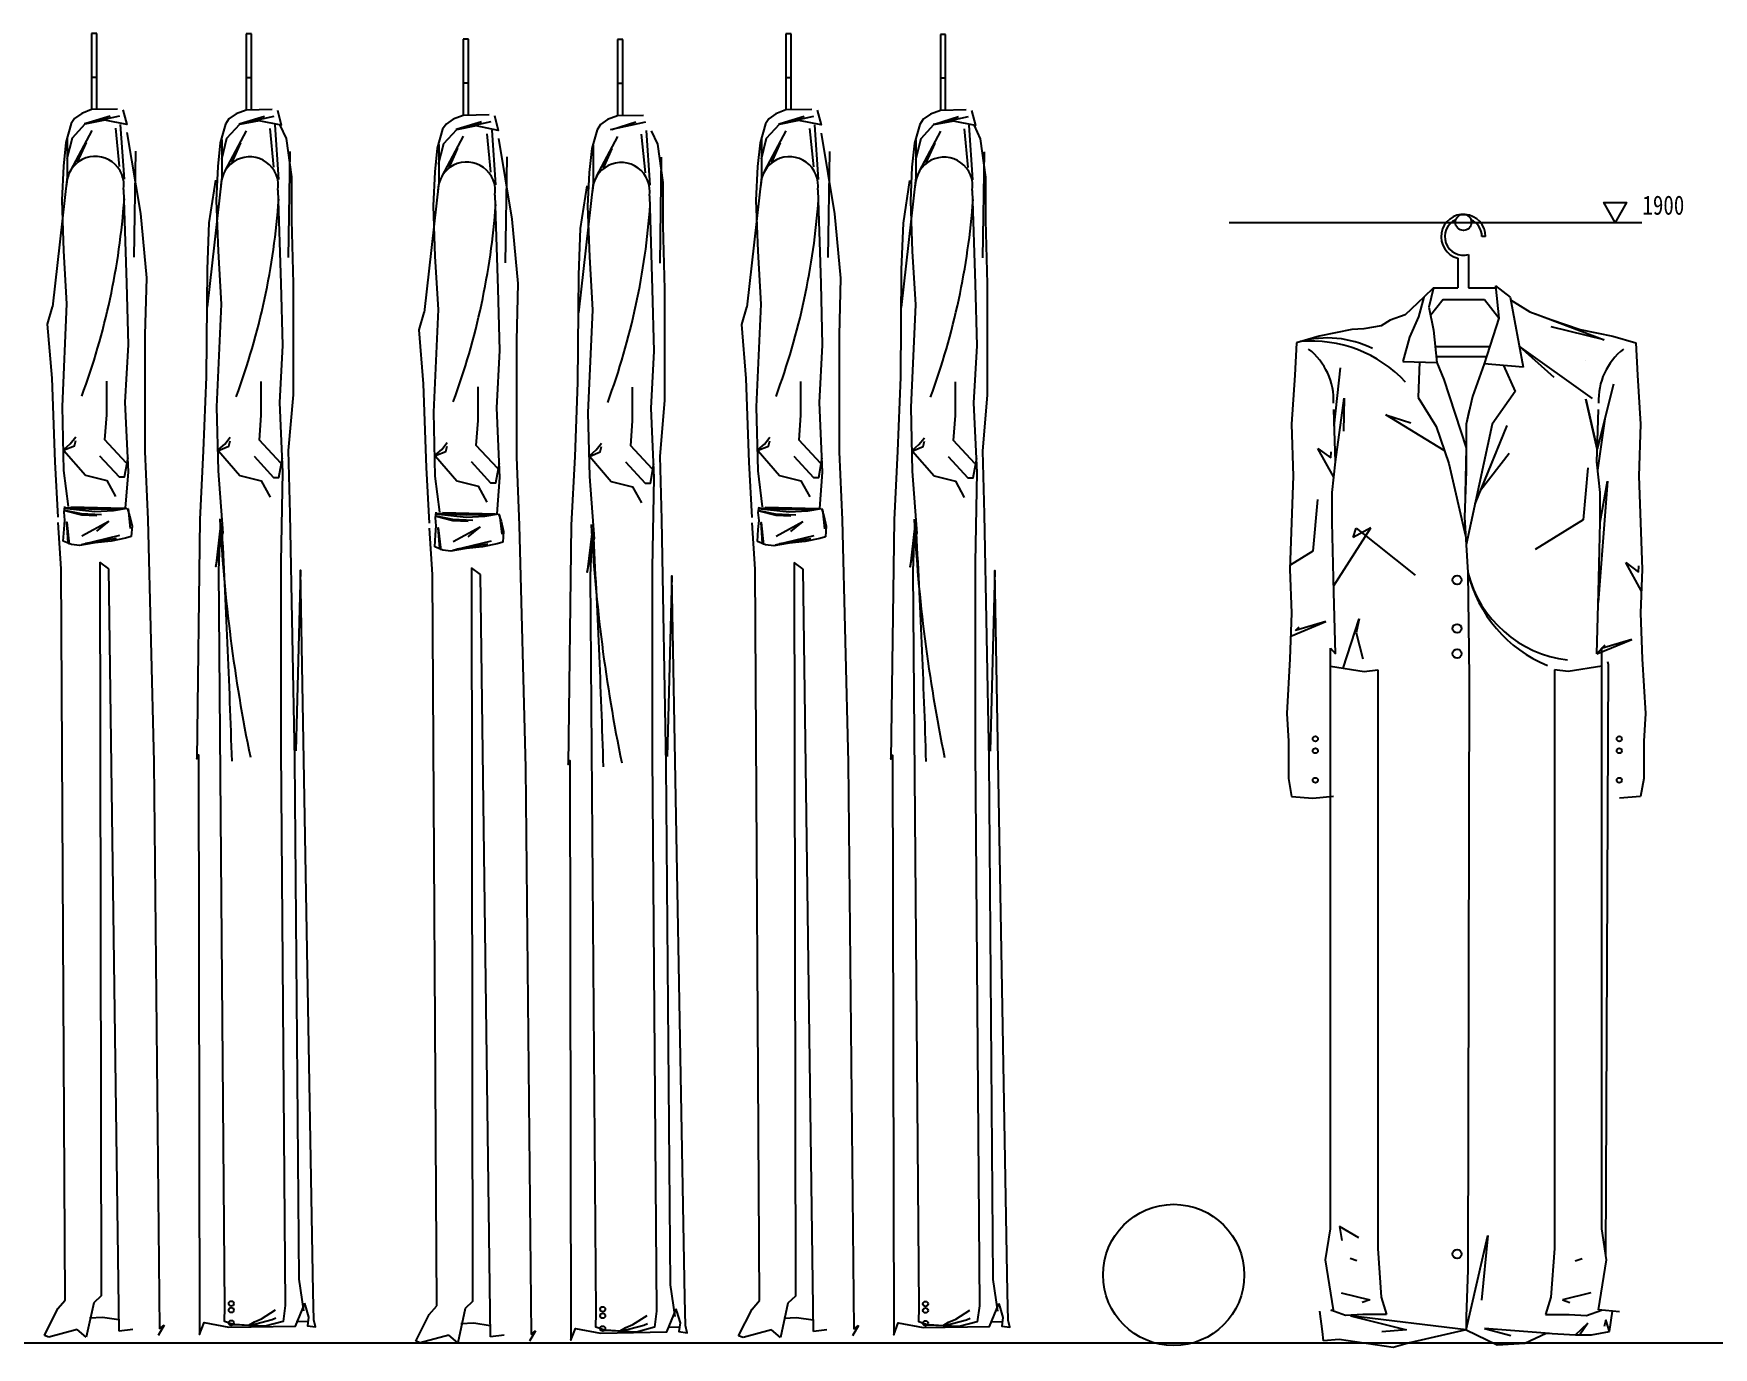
# Model space of a CAD drawing. Header units: inches. Extents: x 8.4 to 50.9, y 14.4 to 39.2.
# Drawn here: x 20.274 to 22.197, y 18.209 to 19.713 of the extents above; entities that cross this region are included whole.
import ezdxf

# ---------------------------------------------------------------- set-up
doc = ezdxf.new("R2010")
doc.units = ezdxf.units.IN
doc.header["$MEASUREMENT"] = 0
doc.layers.add('02', color=2, linetype='Continuous')
doc.layers.add('1', color=1, linetype='Continuous')
doc.styles.add('CH', font='SimSun.ttf', dxfattribs={"width": 0.8})

msp = doc.modelspace()

# ---------------------------------------------------------------- linework, layer by layer
at = {"layer": '02'}
msp.add_line((21.6423, 19.4967), (22.1145, 19.4967), dxfattribs=at)
for points in [[(20.3467, 19.7127), (20.3407, 19.7127)], [(20.5235, 19.7123), (20.5175, 19.7123)], [(20.7718, 19.7062), (20.7658, 19.7062)], [(20.9485, 19.7058), (20.9425, 19.7058)], [(21.1412, 19.7123), (21.1352, 19.7123)], [(21.3179, 19.7119), (21.3119, 19.7119)]]:
    msp.add_lwpolyline(points, dxfattribs=at)
msp.add_lwpolyline([(22.0842, 19.4967), (22.0712, 19.5193), (22.0972, 19.5193)], close=True, dxfattribs=at)
at = {"layer": '1'}
for p, q in [((20.3407, 19.7127), (20.3407, 19.6258)), ((20.3467, 19.6263), (20.3467, 19.7127)), ((20.5175, 19.7123), (20.5175, 19.6253)), ((20.5235, 19.6258), (20.5235, 19.7123)), ((20.7658, 19.7062), (20.7658, 19.6192)), ((20.7718, 19.6198), (20.7718, 19.7062)), ((20.9425, 19.7058), (20.9425, 19.6188)), ((20.9485, 19.6193), (20.9485, 19.7058)), ((21.1352, 19.7123), (21.1352, 19.6254)), ((21.1412, 19.6259), (21.1412, 19.7123)), ((21.3119, 19.7119), (21.3119, 19.6249)), ((21.3179, 19.6254), (21.3179, 19.7119)), ((20.3327, 19.6098), (20.3729, 19.6188)), ((20.334, 19.6102), (20.3617, 19.6188)), ((20.3781, 19.5462), (20.3739, 19.6089)), ((20.5095, 19.6094), (20.5497, 19.6184)), ((20.5108, 19.6097), (20.5384, 19.6184)), ((20.5548, 19.5458), (20.5506, 19.6084)), ((20.7578, 19.6033), (20.798, 19.6123)), ((20.7591, 19.6036), (20.7867, 19.6123)), ((20.9345, 19.6029), (20.9747, 19.6118)), ((20.9358, 19.6032), (20.9635, 19.6118)), ((21.1272, 19.6094), (21.1673, 19.6184)), ((21.1284, 19.6098), (21.1561, 19.6184)), ((21.1725, 19.5458), (21.1683, 19.6085)), ((21.3039, 19.609), (21.3441, 19.618)), ((21.3052, 19.6093), (21.3328, 19.618)), ((21.3492, 19.5454), (21.345, 19.608)), ((20.3128, 19.5922), (20.3128, 19.5488)), ((20.3167, 19.5562), (20.3412, 19.602)), ((20.3343, 19.5882), (20.3243, 19.5656)), ((20.3726, 19.5606), (20.3682, 19.6045)), ((20.3811, 19.5994), (20.3965, 19.5069)), ((20.4895, 19.5917), (20.4895, 19.5483)), ((20.4935, 19.5557), (20.518, 19.6015)), ((20.5111, 19.5877), (20.501, 19.5651)), ((20.5493, 19.5601), (20.5449, 19.604)), ((20.7418, 19.5497), (20.7663, 19.5955)), ((20.7976, 19.5541), (20.7932, 19.598)), ((20.8031, 19.5397), (20.7989, 19.6024)), ((20.8061, 19.5929), (20.8216, 19.5004)), ((20.9185, 19.5492), (20.943, 19.595)), ((20.9744, 19.5536), (20.97, 19.5975)), ((20.9799, 19.5393), (20.9757, 19.6019)), ((21.1072, 19.5918), (21.1072, 19.5484)), ((21.1112, 19.5558), (21.1356, 19.6016)), ((21.1287, 19.5878), (21.1187, 19.5652)), ((21.167, 19.5602), (21.1626, 19.6041)), ((21.1755, 19.599), (21.1909, 19.5065)), ((21.284, 19.5913), (21.284, 19.5479)), ((21.2879, 19.5553), (21.3124, 19.6011)), ((21.3438, 19.5597), (21.3394, 19.6036)), ((20.3908, 19.5781), (20.3889, 19.4571)), ((20.5675, 19.5777), (20.5657, 19.4566)), ((20.7378, 19.5857), (20.7378, 19.5423)), ((20.7594, 19.5817), (20.7493, 19.5591)), ((20.8158, 19.5716), (20.814, 19.4506)), ((20.9146, 19.5852), (20.9146, 19.5418)), ((20.9361, 19.5812), (20.9261, 19.5586)), ((20.9926, 19.5712), (20.9907, 19.4501)), ((21.1852, 19.5777), (21.1833, 19.4567)), ((21.3055, 19.5873), (21.2954, 19.5647)), ((21.362, 19.5773), (21.3601, 19.4562)), ((20.3128, 19.5488), (20.296, 19.4001)), ((20.4895, 19.5483), (20.4728, 19.3996)), ((20.7378, 19.5423), (20.7211, 19.3935)), ((20.9146, 19.5418), (20.8978, 19.3931)), ((21.1072, 19.5484), (21.0904, 19.3996)), ((21.284, 19.5479), (21.2672, 19.3992)), ((20.3965, 19.5069), (20.4034, 19.4333)), ((20.8216, 19.5004), (20.8284, 19.4267)), ((21.1909, 19.5065), (21.1978, 19.4329)), ((21.9359, 19.4804), (21.9316, 19.4804)), ((21.904, 19.4556), (21.904, 19.422)), ((21.9163, 19.46), (21.9163, 19.422)), ((20.4034, 19.4333), (20.4016, 19.3682)), ((20.8284, 19.4267), (20.8267, 19.3617)), ((21.1978, 19.4329), (21.1961, 19.3678)), ((21.8763, 19.422), (21.8651, 19.4111)), ((21.8763, 19.422), (21.871, 19.3997)), ((21.8763, 19.422), (21.904, 19.422)), ((21.9163, 19.422), (21.9473, 19.422)), ((21.9471, 19.4243), (21.9639, 19.4113)), ((21.9471, 19.4243), (21.9508, 19.387)), ((20.2902, 19.3802), (20.296, 19.4001)), ((21.0847, 19.3798), (21.0904, 19.3996)), ((21.8651, 19.4111), (21.8436, 19.3908)), ((21.8651, 19.4111), (21.8592, 19.3888)), ((21.871, 19.3997), (21.8763, 19.3734)), ((21.8873, 19.4084), (21.8729, 19.3903)), ((21.8873, 19.4084), (21.9344, 19.4084)), ((21.9344, 19.4084), (21.951, 19.3876)), ((21.9639, 19.4113), (21.9788, 19.3311)), ((21.9645, 19.4081), (21.9863, 19.3945)), ((20.2954, 19.3185), (20.2902, 19.3802)), ((20.7153, 19.3737), (20.7211, 19.3935)), ((21.0898, 19.3181), (21.0847, 19.3798)), ((21.8163, 19.3782), (21.7964, 19.375)), ((21.8268, 19.385), (21.8163, 19.3782)), ((21.8436, 19.3908), (21.8268, 19.385)), ((21.8592, 19.3888), (21.8486, 19.3654)), ((21.9508, 19.387), (21.934, 19.3348)), ((21.9508, 19.387), (21.9508, 19.387)), ((21.9863, 19.3945), (22.0103, 19.3855)), ((21.9931, 19.392), (22.0714, 19.3622)), ((22.0103, 19.3855), (22.0442, 19.374)), ((22.0714, 19.3622), (22.0109, 19.3774)), ((20.4016, 19.3682), (20.4016, 19.2346)), ((20.7204, 19.312), (20.7153, 19.3737)), ((20.8267, 19.3617), (20.8267, 19.2281)), ((21.1961, 19.3678), (21.1961, 19.2342)), ((21.7194, 19.3591), (21.7175, 19.3218)), ((21.7455, 19.3665), (21.7194, 19.3591)), ((21.7829, 19.374), (21.7455, 19.3665)), ((21.7964, 19.375), (21.7829, 19.374)), ((21.7829, 19.374), (21.7829, 19.374)), ((21.8486, 19.3654), (21.8413, 19.3375)), ((21.8763, 19.3734), (21.8802, 19.3365)), ((22.0442, 19.374), (22.0442, 19.374)), ((22.0442, 19.374), (22.0815, 19.3665)), ((22.0815, 19.3665), (22.1076, 19.3591)), ((22.1076, 19.3591), (22.1095, 19.3218)), ((21.9403, 19.3542), (21.8795, 19.3542)), ((21.9367, 19.343), (21.8795, 19.343)), ((22.0582, 19.2954), (21.9744, 19.3552)), ((21.9744, 19.3552), (22.0141, 19.3198)), ((22.0498, 19.3386), (22.0498, 19.3386)), ((21.7175, 19.3218), (21.7138, 19.2658)), ((21.7626, 19.2637), (21.7697, 19.3303)), ((21.8413, 19.3375), (21.8802, 19.3365)), ((21.86, 19.337), (21.8586, 19.2965)), ((21.8802, 19.3365), (21.8881, 19.3168)), ((21.934, 19.3348), (21.921, 19.2975)), ((21.934, 19.3348), (21.934, 19.3348)), ((21.9788, 19.3311), (21.934, 19.3348)), ((21.9564, 19.333), (21.9695, 19.3031)), ((22.1095, 19.3218), (22.1132, 19.2658)), ((20.2988, 19.2226), (20.2954, 19.3185)), ((20.7239, 19.2161), (20.7204, 19.312)), ((21.0932, 19.2222), (21.0898, 19.3181)), ((21.8881, 19.3168), (21.9135, 19.2388)), ((21.9695, 19.3031), (21.9434, 19.2658)), ((22.0822, 19.3117), (22.0636, 19.2373)), ((21.7639, 19.2229), (21.762, 19.2826)), ((21.7639, 19.2229), (21.7739, 19.2956)), ((21.7739, 19.2956), (21.7731, 19.258)), ((21.8586, 19.2965), (21.8793, 19.2633)), ((21.921, 19.2975), (21.9135, 19.2658)), ((21.9172, 19.2817), (21.9135, 19.2658)), ((22.0479, 19.2826), (22.0479, 19.2826)), ((22.0636, 19.2373), (22.0507, 19.2944)), ((22.0507, 19.2944), (22.0616, 19.246)), ((22.0631, 19.2229), (22.065, 19.2826)), ((21.7138, 19.2658), (21.7157, 19.2062)), ((21.8885, 19.2358), (21.8215, 19.2766)), ((21.8215, 19.2766), (21.8504, 19.2675)), ((21.8793, 19.2633), (21.8936, 19.2207)), ((21.9434, 19.2658), (21.9135, 19.1278)), ((21.9135, 19.2658), (21.9135, 19.2117)), ((21.9601, 19.2644), (21.9237, 19.1748)), ((21.9601, 19.2644), (21.93, 19.1903)), ((22.0642, 19.2131), (22.0729, 19.2745)), ((22.1132, 19.2658), (22.1113, 19.2062)), ((20.3022, 19.1593), (20.2988, 19.2226)), ((20.4016, 19.2346), (20.4051, 19.1567)), ((20.8267, 19.2281), (20.8301, 19.1502)), ((21.1961, 19.2342), (21.1995, 19.1563)), ((21.744, 19.2381), (21.7587, 19.2272)), ((21.762, 19.2052), (21.744, 19.2381)), ((21.7587, 19.2272), (21.759, 19.2343)), ((21.7601, 19.1875), (21.7639, 19.2229)), ((21.9135, 19.2388), (21.9126, 19.1856)), ((21.93, 19.1903), (21.9627, 19.2327)), ((22.0669, 19.1875), (22.0631, 19.2229)), ((20.7273, 19.1527), (20.7239, 19.2161)), ((21.0967, 19.1589), (21.0932, 19.2222)), ((21.7157, 19.2062), (21.7119, 19.0999)), ((21.8936, 19.2207), (21.9129, 19.1381)), ((21.9135, 19.2117), (21.9116, 19.1595)), ((22.0528, 19.2157), (22.0475, 19.1565)), ((22.1113, 19.2062), (22.1151, 19.0999)), ((21.7601, 19.1539), (21.7601, 19.1875)), ((22.0753, 19.2006), (22.0647, 19.0618)), ((22.0669, 19.1539), (22.0753, 19.2006)), ((22.0669, 19.1539), (22.0669, 19.1875)), ((20.3092, 19.1652), (20.3101, 19.1717)), ((20.3092, 19.1698), (20.3444, 19.1661)), ((20.3101, 19.1559), (20.3092, 19.1652)), ((20.3107, 19.1706), (20.3441, 19.1687)), ((20.3169, 19.1711), (20.378, 19.1698)), ((20.3441, 19.1687), (20.3767, 19.169)), ((20.3444, 19.1661), (20.3657, 19.167)), ((20.3657, 19.167), (20.3814, 19.1698)), ((20.3814, 19.1698), (20.3842, 19.1615)), ((20.7342, 19.1587), (20.7351, 19.1651)), ((21.1036, 19.1648), (21.1045, 19.1713)), ((21.1036, 19.1694), (21.1388, 19.1657)), ((21.1051, 19.1701), (21.1385, 19.1683)), ((21.1114, 19.1707), (21.1724, 19.1694)), ((21.1385, 19.1683), (21.1711, 19.1686)), ((21.1388, 19.1657), (21.1601, 19.1666)), ((21.1601, 19.1666), (21.1758, 19.1694)), ((21.1758, 19.1694), (21.1786, 19.1611)), ((21.7435, 19.1798), (21.7382, 19.1205)), ((20.3057, 19.1002), (20.3022, 19.1533)), ((20.3082, 19.1319), (20.3092, 19.1457)), ((20.3092, 19.1457), (20.3101, 19.1559)), ((20.3295, 19.1382), (20.3602, 19.1549)), ((20.3602, 19.1549), (20.3462, 19.1434)), ((20.3842, 19.1615), (20.387, 19.1494)), ((20.387, 19.1494), (20.386, 19.1374)), ((20.4051, 19.1567), (20.4119, 18.8792)), ((20.7307, 19.0937), (20.7273, 19.1468)), ((20.7342, 19.1633), (20.7694, 19.1596)), ((20.7351, 19.1494), (20.7342, 19.1587)), ((20.7342, 19.1392), (20.7351, 19.1494)), ((20.7357, 19.164), (20.7691, 19.1622)), ((20.742, 19.1646), (20.803, 19.1633)), ((20.7545, 19.1317), (20.7853, 19.1484)), ((20.7691, 19.1622), (20.8017, 19.1625)), ((20.7694, 19.1596), (20.7907, 19.1605)), ((20.7853, 19.1484), (20.7712, 19.1369)), ((20.7907, 19.1605), (20.8064, 19.1633)), ((20.8064, 19.1633), (20.8092, 19.155)), ((20.8092, 19.155), (20.812, 19.1429)), ((20.8301, 19.1502), (20.837, 18.8727)), ((21.1001, 19.0998), (21.0967, 19.1529)), ((21.1045, 19.1555), (21.1036, 19.1648)), ((21.1036, 19.1453), (21.1045, 19.1555)), ((21.1239, 19.1378), (21.1547, 19.1545)), ((21.1547, 19.1545), (21.1406, 19.143)), ((21.1786, 19.1611), (21.1814, 19.149)), ((21.1814, 19.149), (21.1805, 19.137)), ((21.1995, 19.1563), (21.2064, 18.8788)), ((21.762, 19.0737), (21.7601, 19.1539)), ((21.7619, 19.0806), (21.8045, 19.1472)), ((21.8045, 19.1472), (21.7842, 19.1361)), ((21.7842, 19.1361), (21.7877, 19.1469)), ((21.7877, 19.1469), (21.8554, 19.0932)), ((21.9116, 19.1595), (21.9154, 19.0961)), ((22.0475, 19.1565), (21.9924, 19.1224)), ((22.065, 19.0737), (22.0669, 19.1539)), ((20.3175, 19.1282), (20.3082, 19.1319)), ((20.3268, 19.1272), (20.3175, 19.1282)), ((20.3444, 19.13), (20.3268, 19.1272)), ((20.3629, 19.1319), (20.3444, 19.13)), ((20.3795, 19.1356), (20.3629, 19.1319)), ((20.386, 19.1374), (20.3795, 19.1356)), ((20.7333, 19.1254), (20.7342, 19.1392)), ((20.8046, 19.1291), (20.7879, 19.1254)), ((20.8111, 19.1309), (20.8046, 19.1291)), ((20.812, 19.1429), (20.8111, 19.1309)), ((21.1027, 19.1315), (21.1036, 19.1453)), ((21.1119, 19.1278), (21.1027, 19.1315)), ((21.1212, 19.1268), (21.1119, 19.1278)), ((21.1388, 19.1296), (21.1212, 19.1268)), ((21.1573, 19.1315), (21.1388, 19.1296)), ((21.174, 19.1352), (21.1573, 19.1315)), ((21.1805, 19.137), (21.174, 19.1352)), ((20.3502, 19.1079), (20.3517, 18.2686)), ((20.3605, 19.1002), (20.3502, 19.1079)), ((20.7425, 19.1216), (20.7333, 19.1254)), ((20.7518, 19.1207), (20.7425, 19.1216)), ((20.7694, 19.1235), (20.7518, 19.1207)), ((20.7879, 19.1254), (20.7694, 19.1235)), ((21.1447, 19.1075), (21.1461, 18.2682)), ((21.1549, 19.0998), (21.1447, 19.1075)), ((21.7382, 19.1205), (21.7121, 19.1044)), ((22.1141, 19.0747), (22.0962, 19.1076)), ((22.0962, 19.1076), (22.1108, 19.0966)), ((20.3105, 18.2635), (20.3057, 19.1002)), ((20.3722, 18.2281), (20.3605, 19.1002)), ((20.7356, 18.2569), (20.7307, 19.0937)), ((20.7753, 19.1014), (20.7767, 18.2621)), ((20.7856, 19.0937), (20.7753, 19.1014)), ((20.7973, 18.2216), (20.7856, 19.0937)), ((21.105, 18.2631), (21.1001, 19.0998)), ((21.1667, 18.2277), (21.1549, 19.0998)), ((21.7119, 19.0999), (21.7138, 19.0495)), ((21.9154, 19.0961), (21.9172, 18.976)), ((22.1108, 19.0966), (22.1112, 19.1038)), ((22.1151, 19.0999), (22.1132, 19.0495)), ((21.7639, 19.0029), (21.762, 19.0737)), ((22.0631, 19.0029), (22.065, 19.0737)), ((21.7138, 19.0495), (21.7119, 18.9973)), ((22.1132, 19.0495), (22.1151, 18.9973)), ((21.7129, 19.0234), (21.753, 19.0401)), ((21.753, 19.0401), (21.7183, 19.0298)), ((21.7183, 19.0298), (21.7225, 19.0338)), ((21.7728, 18.9868), (21.7912, 19.0432)), ((21.7912, 19.0432), (21.7879, 19.0271)), ((21.7879, 19.0271), (21.7952, 18.9972)), ((22.0631, 19.0029), (22.1033, 19.0196)), ((22.1033, 19.0196), (22.0686, 19.0093)), ((22.0686, 19.0093), (22.0727, 19.0133)), ((21.7119, 18.9973), (21.7082, 18.9348)), ((21.7583, 18.345), (21.7583, 19.0095)), ((21.7583, 19.0095), (21.7639, 19.0029)), ((22.0687, 19.0095), (22.0631, 19.0029)), ((22.0687, 18.345), (22.0687, 19.0095)), ((22.0766, 18.9905), (22.0756, 18.9941)), ((22.1151, 18.9973), (22.1188, 18.9348)), ((21.7583, 18.989), (21.7967, 18.983)), ((21.7967, 18.983), (21.8125, 18.9848)), ((21.8125, 18.9848), (21.8125, 18.3227)), ((21.9172, 18.976), (21.9154, 18.2984)), ((22.0303, 18.983), (22.0145, 18.9848)), ((22.0145, 18.9848), (22.0145, 18.3227)), ((22.0687, 18.989), (22.0303, 18.983)), ((22.0736, 18.314), (22.0766, 18.9905)), ((21.7082, 18.9348), (21.7101, 18.9031)), ((22.1188, 18.9348), (22.1169, 18.9031)), ((21.7101, 18.9031), (21.7101, 18.8605)), ((22.1169, 18.9031), (22.1169, 18.8605)), ((20.4119, 18.8792), (20.4185, 18.2309)), ((21.2064, 18.8788), (21.213, 18.2305)), ((20.837, 18.8727), (20.8436, 18.2244)), ((21.7101, 18.8605), (21.7138, 18.84)), ((22.1169, 18.8605), (22.1132, 18.84)), ((21.7138, 18.84), (21.7381, 18.8381)), ((21.7381, 18.8381), (21.7619, 18.8403)), ((21.7381, 18.8381), (21.7381, 18.8381)), ((22.1132, 18.84), (22.089, 18.8381)), ((21.7527, 18.3096), (21.7583, 18.345)), ((21.7688, 18.3477), (21.7713, 18.3317)), ((21.7908, 18.335), (21.7688, 18.3477)), ((22.0743, 18.3096), (22.0687, 18.345)), ((21.8125, 18.3227), (21.8165, 18.267)), ((21.9135, 18.2294), (21.9383, 18.3376)), ((21.9383, 18.3376), (21.9313, 18.2637)), ((22.0145, 18.3227), (22.0106, 18.267)), ((21.7619, 18.2524), (21.7527, 18.3096)), ((21.7885, 18.3084), (21.7807, 18.3111)), ((22.0385, 18.3084), (22.0463, 18.3111)), ((22.0651, 18.2524), (22.0743, 18.3096)), ((21.9154, 18.2984), (21.9135, 18.2446)), ((20.302, 18.2538), (20.3105, 18.2635)), ((20.3517, 18.2686), (20.3431, 18.2606)), ((20.7767, 18.2621), (20.7682, 18.2541)), ((21.0964, 18.2534), (21.105, 18.2631)), ((21.1461, 18.2682), (21.1375, 18.2602)), ((21.7706, 18.2718), (21.8033, 18.264)), ((21.8033, 18.264), (21.7947, 18.2609)), ((21.8165, 18.267), (21.8225, 18.247)), ((22.0106, 18.267), (22.0045, 18.247)), ((22.0564, 18.2718), (22.0237, 18.264)), ((22.0237, 18.264), (22.0323, 18.2609)), ((20.2866, 18.223), (20.302, 18.2538)), ((20.3431, 18.2606), (20.3345, 18.2213)), ((20.3381, 18.2432), (20.353, 18.2442)), ((20.353, 18.2442), (20.3718, 18.2413)), ((20.7116, 18.2165), (20.727, 18.2473)), ((20.727, 18.2473), (20.7356, 18.2569)), ((20.7682, 18.2541), (20.7596, 18.2147)), ((21.081, 18.2226), (21.0964, 18.2534)), ((21.1375, 18.2602), (21.129, 18.2209)), ((21.1326, 18.2428), (21.1474, 18.2438)), ((21.1474, 18.2438), (21.1662, 18.2409)), ((21.7493, 18.2276), (21.7461, 18.2509)), ((21.7756, 18.2459), (21.7586, 18.2521)), ((21.7586, 18.2521), (21.762, 18.2521)), ((21.7586, 18.2521), (21.7586, 18.2521)), ((21.7954, 18.2472), (21.7756, 18.2459)), ((21.9135, 18.2294), (21.7814, 18.2457)), ((21.7814, 18.2457), (21.8452, 18.2296)), ((21.8225, 18.247), (21.7954, 18.2472)), ((21.9135, 18.2446), (21.9135, 18.2294)), ((22.0045, 18.247), (22.0316, 18.2472)), ((22.0316, 18.2472), (22.0514, 18.2459)), ((22.0514, 18.2459), (22.0684, 18.2521)), ((22.0514, 18.2459), (22.0514, 18.2459)), ((22.0684, 18.2521), (22.065, 18.2521)), ((22.089, 18.2502), (22.0651, 18.2524)), ((22.0684, 18.2521), (22.0684, 18.2521)), ((22.0778, 18.2276), (22.0809, 18.2509)), ((22.089, 18.2502), (22.089, 18.2502)), ((20.2917, 18.2213), (20.2866, 18.223)), ((20.3243, 18.2298), (20.2917, 18.2213)), ((20.3345, 18.2213), (20.3243, 18.2298)), ((20.3877, 18.2298), (20.3722, 18.2281)), ((20.4237, 18.235), (20.4168, 18.223)), ((20.4185, 18.2309), (20.4237, 18.235)), ((20.5749, 18.2392), (20.589, 18.2395)), ((20.7493, 18.2233), (20.7167, 18.2147)), ((20.7596, 18.2147), (20.7493, 18.2233)), ((20.7632, 18.2367), (20.778, 18.2377)), ((20.778, 18.2377), (20.7968, 18.2347)), ((20.8127, 18.2233), (20.7973, 18.2216)), ((20.8487, 18.2284), (20.8419, 18.2165)), ((20.8436, 18.2244), (20.8487, 18.2284)), ((21, 18.2327), (21.0141, 18.233)), ((21.1187, 18.2294), (21.0861, 18.2209)), ((21.129, 18.2209), (21.1187, 18.2294)), ((21.1821, 18.2294), (21.1667, 18.2277)), ((21.2181, 18.2346), (21.2112, 18.2226)), ((21.213, 18.2305), (21.2181, 18.2346)), ((21.3694, 18.2388), (21.3834, 18.2391)), ((21.7502, 18.217), (21.7493, 18.2276)), ((21.8452, 18.2296), (21.8171, 18.2273)), ((21.9135, 18.2294), (21.8486, 18.2147)), ((21.9135, 18.2294), (21.9135, 18.2294)), ((21.9135, 18.2294), (21.949, 18.2126)), ((22.0089, 18.2255), (21.9344, 18.231)), ((21.9344, 18.231), (21.9648, 18.2232)), ((21.9807, 18.2145), (22.005, 18.2257)), ((22.005, 18.2257), (22.0386, 18.2238)), ((22.0386, 18.2238), (22.0529, 18.2372)), ((22.0386, 18.2238), (22.0572, 18.2238)), ((22.0529, 18.2372), (22.0436, 18.2238)), ((22.0572, 18.2238), (22.0778, 18.2276)), ((22.0736, 18.2411), (22.0716, 18.2333)), ((22.0778, 18.2276), (22.0736, 18.2411)), ((22.0778, 18.2276), (22.0778, 18.2276)), ((8.7087, 18.2147), (29.0349, 18.2147)), ((20.7167, 18.2147), (20.7116, 18.2165)), ((21.0861, 18.2209), (21.081, 18.2226)), ((21.7683, 18.2187), (21.7502, 18.217)), ((21.8302, 18.2095), (21.7683, 18.2187)), ((21.8486, 18.2147), (21.8302, 18.2095)), ((21.949, 18.2126), (21.9807, 18.2145))]:
    msp.add_line(p, q, dxfattribs=at)
for points in [[(20.3467, 19.6627), (20.3407, 19.6627)], [(20.5235, 19.6623), (20.5175, 19.6623)], [(20.7718, 19.6562), (20.7658, 19.6562)], [(20.9485, 19.6558), (20.9425, 19.6558)], [(21.1412, 19.6623), (21.1352, 19.6623)], [(21.3179, 19.6619), (21.3119, 19.6619)], [(20.3703, 19.6262), (20.3407, 19.6258), (20.3293, 19.6215), (20.3211, 19.6155), (20.3172, 19.6098), (20.3111, 19.5882), (20.3083, 19.5609), (20.3065, 19.5222)], [(20.3764, 19.6256), (20.3809, 19.6086), (20.3556, 19.6136), (20.333, 19.6093), (20.3183, 19.5932), (20.3124, 19.5693)], [(20.5471, 19.6258), (20.5175, 19.6253), (20.5061, 19.6211), (20.4978, 19.6151), (20.494, 19.6093), (20.4879, 19.5877), (20.485, 19.5605), (20.4832, 19.5218)], [(20.5532, 19.6251), (20.5577, 19.6081), (20.5324, 19.6131), (20.5098, 19.6088), (20.4951, 19.5927), (20.4891, 19.5688)], [(20.5834, 18.2514), (20.5781, 18.2875), (20.5732, 18.8824), (20.5679, 19.1631), (20.5661, 19.2357), (20.5715, 19.2994), (20.5715, 19.4268), (20.5697, 19.4993), (20.5697, 19.5489), (20.5635, 19.5927), (20.5564, 19.6081)], [(20.7954, 19.6197), (20.7658, 19.6192), (20.7544, 19.615), (20.7462, 19.609), (20.7423, 19.6033), (20.7362, 19.5816), (20.7333, 19.5544), (20.7315, 19.5157)], [(20.8015, 19.6191), (20.806, 19.602), (20.7807, 19.6071), (20.7581, 19.6028), (20.7434, 19.5867), (20.7374, 19.5628)], [(20.9721, 19.6192), (20.9425, 19.6188), (20.9311, 19.6145), (20.9229, 19.6086), (20.919, 19.6028), (20.9129, 19.5812), (20.9101, 19.5539), (20.9083, 19.5152)], [(21.1648, 19.6258), (21.1352, 19.6254), (21.1237, 19.6211), (21.1155, 19.6151), (21.1117, 19.6094), (21.1056, 19.5878), (21.1027, 19.5605), (21.1009, 19.5218)], [(21.1709, 19.6252), (21.1754, 19.6082), (21.15, 19.6132), (21.1274, 19.6089), (21.1127, 19.5928), (21.1068, 19.5689)], [(21.3415, 19.6254), (21.3119, 19.6249), (21.3005, 19.6207), (21.2923, 19.6147), (21.2884, 19.6089), (21.2823, 19.5873), (21.2794, 19.5601), (21.2777, 19.5214)], [(21.3476, 19.6247), (21.3521, 19.6077), (21.3268, 19.6127), (21.3042, 19.6084), (21.2895, 19.5923), (21.2836, 19.5684)], [(21.3778, 18.251), (21.3725, 18.2871), (21.3677, 18.882), (21.3623, 19.1627), (21.3606, 19.2353), (21.3659, 19.299), (21.3659, 19.4264), (21.3641, 19.4989), (21.3641, 19.5485), (21.3579, 19.5923), (21.3508, 19.6077)], [(21.0084, 18.2448), (21.0031, 18.2809), (20.9983, 18.8759), (20.993, 19.1566), (20.9912, 19.2291), (20.9965, 19.2929), (20.9965, 19.4203), (20.9947, 19.4928), (20.9947, 19.5424), (20.9885, 19.5862), (20.9815, 19.6016)], [(20.3771, 19.5342), (20.3805, 19.4273), (20.3823, 19.3565), (20.3788, 19.291), (20.3823, 19.2114), (20.3792, 19.1697)], [(20.4823, 19.5452), (20.4749, 19.4963), (20.4727, 19.4432), (20.4717, 19.3202), (20.4685, 19.2353), (20.4645, 19.1566), (20.461, 18.883), (20.4628, 18.8874), (20.4641, 18.2243), (20.4694, 18.2378), (20.4977, 18.2325), (20.5739, 18.2339), (20.5845, 18.2597)], [(20.5539, 19.5337), (20.5573, 19.4268), (20.5591, 19.356), (20.5555, 19.2905), (20.5591, 19.2109), (20.5573, 19.1083), (20.5573, 18.8939), (20.5621, 18.2574), (20.5597, 18.239), (20.5391, 18.2337), (20.5037, 18.2354), (20.4927, 18.239), (20.493, 18.2556), (20.4864, 19.0985), (20.4882, 19.1498), (20.4829, 19.1029), (20.4907, 19.1412)], [(20.9074, 19.5387), (20.8999, 19.4898), (20.8978, 19.4367), (20.8967, 19.3136), (20.8935, 19.2288), (20.8896, 19.1501), (20.8861, 18.8765), (20.8878, 18.8809), (20.8891, 18.2178), (20.8944, 18.2312), (20.9228, 18.2259), (20.9989, 18.2274), (21.0095, 18.2532)], [(21.1716, 19.5338), (21.175, 19.4269), (21.1767, 19.3561), (21.1732, 19.2906), (21.1767, 19.211), (21.1737, 19.1693)], [(21.2767, 19.5448), (21.2693, 19.4959), (21.2672, 19.4428), (21.2661, 19.3198), (21.2629, 19.2349), (21.259, 19.1562), (21.2554, 18.8826), (21.2572, 18.887), (21.2585, 18.2239), (21.2638, 18.2374), (21.2921, 18.2321), (21.3683, 18.2335), (21.3789, 18.2593)], [(21.3483, 19.5333), (21.3517, 19.4264), (21.3535, 19.3556), (21.3499, 19.2901), (21.3535, 19.2105), (21.3517, 19.1078), (21.3517, 18.8935), (21.3565, 18.257), (21.3542, 18.2386), (21.3335, 18.2333), (21.2981, 18.235), (21.2871, 18.2386), (21.2875, 18.2552), (21.2809, 19.0981), (21.2826, 19.1494), (21.2773, 19.1025), (21.2851, 19.1408)], [(20.3065, 19.5222), (20.3086, 19.4642), (20.3121, 19.4036), (20.3068, 19.286), (20.3086, 19.2129), (20.3137, 19.1716)], [(20.4832, 19.5218), (20.4853, 19.4637), (20.4889, 19.4031), (20.4835, 19.2855), (20.4853, 19.2125), (20.4907, 19.1412)], [(20.7315, 19.5157), (20.7336, 19.4577), (20.7372, 19.3971), (20.7319, 19.2795), (20.7336, 19.2064), (20.7388, 19.1651)], [(20.8022, 19.5277), (20.8056, 19.4207), (20.8074, 19.35), (20.8038, 19.2845), (20.8074, 19.2048), (20.8043, 19.1632)], [(20.9789, 19.5272), (20.9823, 19.4203), (20.9841, 19.3495), (20.9806, 19.284), (20.9841, 19.2044), (20.9823, 19.1017), (20.9823, 18.8874), (20.9872, 18.2509), (20.9848, 18.2325), (20.9641, 18.2271), (20.9287, 18.2289), (20.9177, 18.2325), (20.9181, 18.2491), (20.9115, 19.092), (20.9133, 19.1433), (20.9079, 19.0964), (20.9157, 19.1347)], [(20.9083, 19.5152), (20.9104, 19.4572), (20.914, 19.3966), (20.9086, 19.279), (20.9104, 19.2059), (20.9157, 19.1347)], [(21.1009, 19.5218), (21.103, 19.4638), (21.1066, 19.4032), (21.1012, 19.2856), (21.103, 19.2125), (21.1081, 19.1712)], [(21.2777, 19.5214), (21.2798, 19.4633), (21.2833, 19.4027), (21.278, 19.2851), (21.2798, 19.2121), (21.2851, 19.1408)], [(20.3803, 19.2217), (20.3559, 19.2481), (20.3579, 19.2766), (20.3579, 19.3152)], [(20.5571, 19.2212), (20.5326, 19.2476), (20.5347, 19.2761), (20.5347, 19.3148)], [(20.8054, 19.2152), (20.7809, 19.2416), (20.783, 19.2701), (20.783, 19.3087)], [(20.9821, 19.2147), (20.9577, 19.2411), (20.9597, 19.2696), (20.9597, 19.3083)], [(21.1747, 19.2213), (21.1503, 19.2477), (21.1523, 19.2762), (21.1523, 19.3148)], [(21.3515, 19.2208), (21.327, 19.2472), (21.3291, 19.2757), (21.3291, 19.3144)], [(20.3092, 19.2372), (20.3162, 19.2434), (20.3225, 19.2513)], [(20.3092, 19.2364), (20.3209, 19.2411), (20.3225, 19.2473)], [(20.4859, 19.2367), (20.493, 19.243), (20.4993, 19.2508)], [(20.4859, 19.2359), (20.4977, 19.2406), (20.4993, 19.2469)], [(20.7342, 19.2306), (20.7413, 19.2369), (20.7476, 19.2447)], [(20.911, 19.2302), (20.918, 19.2364), (20.9243, 19.2443)], [(21.1036, 19.2368), (21.1107, 19.243), (21.1169, 19.2509)], [(21.1036, 19.236), (21.1154, 19.2407), (21.1169, 19.2469)], [(21.2803, 19.2363), (21.2874, 19.2426), (21.2937, 19.2504)], [(21.2803, 19.2355), (21.2921, 19.2402), (21.2937, 19.2465)], [(20.309, 19.2359), (20.3335, 19.2074), (20.3579, 19.2013), (20.3681, 19.183)], [(20.3498, 19.2298), (20.3722, 19.2054), (20.3783, 19.2054), (20.3823, 19.2278)], [(20.4858, 19.2354), (20.5102, 19.207), (20.5347, 19.2009), (20.5448, 19.1825)], [(20.5265, 19.2293), (20.5489, 19.2049), (20.555, 19.2049), (20.5591, 19.2273)], [(20.7341, 19.2294), (20.7585, 19.2009), (20.783, 19.1948), (20.7931, 19.1765)], [(20.7342, 19.2299), (20.746, 19.2346), (20.7476, 19.2408)], [(20.7748, 19.2233), (20.7972, 19.1989), (20.8033, 19.1989), (20.8074, 19.2213)], [(20.9108, 19.2289), (20.9353, 19.2004), (20.9597, 19.1943), (20.9699, 19.176)], [(20.911, 19.2294), (20.9227, 19.2341), (20.9243, 19.2404)], [(20.9516, 19.2228), (20.974, 19.1984), (20.9801, 19.1984), (20.9841, 19.2208)], [(21.1035, 19.2355), (21.1279, 19.207), (21.1523, 19.2009), (21.1625, 19.1826)], [(21.1442, 19.2294), (21.1666, 19.205), (21.1727, 19.205), (21.1768, 19.2274)], [(21.2802, 19.235), (21.3047, 19.2066), (21.3291, 19.2005), (21.3393, 19.1821)], [(21.3209, 19.2289), (21.3433, 19.2045), (21.3494, 19.2045), (21.3535, 19.2269)], [(20.3097, 19.1675), (20.3286, 19.1638), (20.352, 19.1626)], [(20.3098, 19.167), (20.329, 19.1623), (20.3465, 19.1614)], [(20.3825, 19.1688), (20.3849, 19.1465)], [(21.1041, 19.1671), (21.123, 19.1634), (21.1464, 19.1622)], [(21.1043, 19.1666), (21.1235, 19.1619), (21.1409, 19.161)], [(21.1769, 19.1684), (21.1793, 19.1461)], [(20.314, 19.1301), (20.3123, 19.1536), (20.315, 19.128)], [(20.7347, 19.161), (20.7536, 19.1573), (20.777, 19.1561)], [(20.7349, 19.1605), (20.7541, 19.1558), (20.7715, 19.1548)], [(20.7391, 19.1236), (20.7373, 19.1471), (20.7401, 19.1215)], [(20.8075, 19.1623), (20.8099, 19.14)], [(21.1085, 19.1297), (21.1067, 19.1532), (21.1094, 19.1276)], [(20.3289, 19.1281), (20.3731, 19.1389)], [(20.3336, 19.1296), (20.3691, 19.1354)], [(20.7539, 19.1216), (20.7981, 19.1324)], [(20.7586, 19.1231), (20.7941, 19.1289)], [(21.1233, 19.1277), (21.1675, 19.1385)], [(21.128, 19.1292), (21.1635, 19.135)], [(20.5843, 18.2605), (20.585, 18.2576), (20.589, 18.2442), (20.5876, 18.2342), (20.597, 18.2329), (20.595, 18.2411), (20.5943, 18.2726), (20.5797, 19.0989), (20.5743, 18.8922)], [(21.0093, 18.254), (21.01, 18.2511), (21.014, 18.2377), (21.0127, 18.2277), (21.0221, 18.2263), (21.0201, 18.2346), (21.0194, 18.2661), (21.0048, 19.0923), (20.9994, 18.8857)], [(21.3787, 18.2601), (21.3794, 18.2572), (21.3834, 18.2438), (21.3821, 18.2338), (21.3914, 18.2325), (21.3894, 18.2407), (21.3888, 18.2722), (21.3741, 19.0984), (21.3688, 18.8918)], [(20.4991, 18.2365), (20.5206, 18.2349), (20.527, 18.2386), (20.535, 18.2423), (20.5511, 18.2525)], [(20.5227, 18.2349), (20.5474, 18.2413), (20.5516, 18.2434)], [(20.9242, 18.2299), (20.9456, 18.2283), (20.9521, 18.2321), (20.9601, 18.2358), (20.9762, 18.246)], [(21.2936, 18.2361), (21.315, 18.2345), (21.3214, 18.2382), (21.3295, 18.2419), (21.3455, 18.2521)], [(21.3171, 18.2345), (21.3418, 18.2409), (21.3461, 18.243)], [(20.9478, 18.2283), (20.9724, 18.2348), (20.9767, 18.2369)]]:
    msp.add_lwpolyline(points, dxfattribs=at)
for centre, radius in [((21.9104, 19.4967), 0.00924), ((21.9032, 19.0875), 0.00508), ((21.9032, 19.0321), 0.00508), ((21.9032, 19.0033), 0.00508), ((21.741, 18.9058), 0.00295), ((22.0888, 18.9058), 0.00295), ((21.741, 18.8922), 0.00295), ((22.0888, 18.8922), 0.00295), ((21.741, 18.8584), 0.00295), ((22.0888, 18.8584), 0.00295), ((21.5789, 18.2924), 0.0808), ((21.9032, 18.3164), 0.00508), ((20.5005, 18.2596), 0.00291), ((21.2949, 18.2592), 0.00291), ((20.5005, 18.2522), 0.00291), ((20.9255, 18.2531), 0.00291), ((20.9255, 18.2457), 0.00291), ((21.2949, 18.2518), 0.00291), ((20.5005, 18.2375), 0.00291), ((20.9255, 18.231), 0.00291), ((21.2949, 18.2371), 0.00291)]:
    msp.add_circle(centre, radius, dxfattribs=at)
for centre, radius, start, end in [((20.3448, 19.5394), 0.0328, 350.86, 180), ((20.5215, 19.5389), 0.0328, 350.86, 180), ((21.1392, 19.539), 0.0328, 350.86, 180), ((21.316, 19.5385), 0.0328, 350.86, 180), ((20.7698, 19.5329), 0.0328, 350.86, 180), ((20.9466, 19.5324), 0.0328, 350.86, 180), ((19.5565, 19.5825), 0.8237, 339.7806, 355.9109), ((19.7332, 19.582), 0.8237, 339.7806, 355.9109), ((19.9815, 19.576), 0.8237, 339.7806, 355.9109), ((20.1583, 19.5755), 0.8237, 339.7806, 355.9109), ((20.3509, 19.5821), 0.8237, 339.7806, 355.9109), ((20.5277, 19.5816), 0.8237, 339.7806, 355.9109), ((21.9104, 19.4804), 0.0255, 0, 255.6356), ((21.9104, 19.4804), 0.0212, 114.2508, 286.2496), ((21.9104, 19.4804), 0.0212, 0, 65.7492), ((21.7546, 19.249), 0.1155, 63.4543, 105.5594), ((21.7367, 19.2142), 0.1467, 42.8314, 95.1346), ((21.6878, 19.2933), 0.0741, 357.3303, 52.0658), ((22.1392, 19.2933), 0.0741, 127.9342, 182.6697), ((22.3167, 19.253), 1.8318, 182.9839, 191.5958), ((9.0291, 18.5223), 11.4778, 1.78682, 3.13849), ((22.7417, 19.2465), 1.8318, 182.9839, 191.5958), ((23.1111, 19.2526), 1.8318, 182.9839, 191.5958), ((9.8235, 18.5219), 11.4778, 1.78682, 3.13849), ((9.4542, 18.5158), 11.4778, 1.78682, 3.13849), ((22.0456, 19.1295), 0.1344, 194.3936, 263.0679), ((22.0652, 19.1323), 0.1541, 193.5754, 247.6209)]:
    msp.add_arc(centre, radius, start, end, dxfattribs=at)

# ---------------------------------------------------------------- texts
at = {"layer": '02', "style": 'CH', "width": 0.8}
msp.add_text('1900', height=0.022, dxfattribs=at).set_placement((22.1153, 19.5055))

doc.saveas('drawing.dxf')
